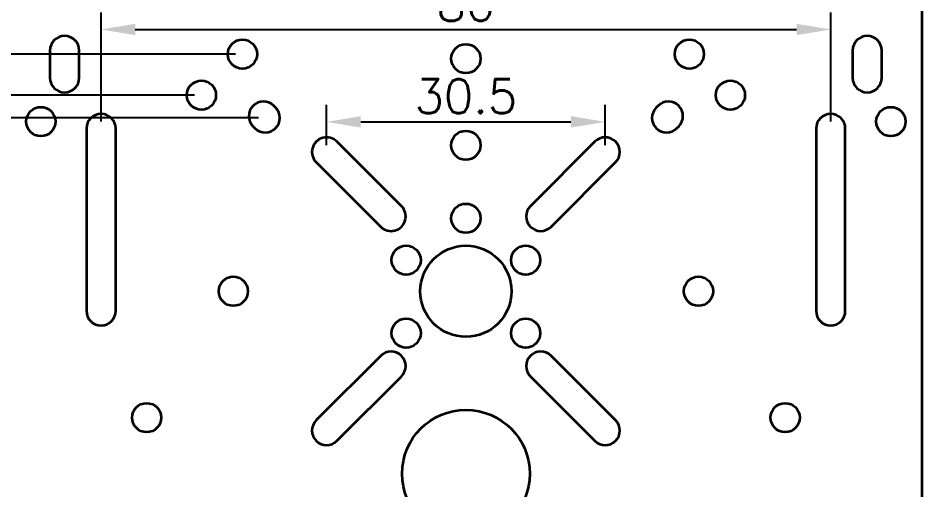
# Model space of a CAD drawing. Header units: millimetres. Extents: x 3171 to 3496, y 686 to 979.
# Drawn here: x 3237.2 to 3336.3, y 823.8 to 875.5 of the extents above; entities that cross this region are included whole.
import ezdxf

# ---------------------------------------------------------------- set-up
doc = ezdxf.new("R2010")
doc.units = ezdxf.units.MM
doc.header["$LTSCALE"] = 0.5
for name, color, linetype, lineweight in [('尺寸线', 3, 'Continuous', 13), ('波浪线', 3, 'Continuous', 18), ('粗实线', 7, 'Continuous', 35)]:
    doc.layers.add(name, color=color, linetype=linetype, lineweight=lineweight)
doc.styles.add('数字和字母', font='romans.shx')
doc.dimstyles.new('轮趣标注1比1', dxfattribs={"dimscale": 1.5, "dimtxt": 2.5, "dimasz": 2.5, "dimexe": 1.25, "dimexo": 0.5, "dimtad": 1, "dimdec": 1, "dimdsep": 46, "dimtxsty": '数字和字母', "dimcen": 2.5, "dimadec": 0, "dimazin": 2, "dimtfac": 1, "dimtmove": 0, "dimatfit": 3, "dimfxl": 1, "dimtolj": 1, "dimarcsym": 0})

# ---------------------------------------------------------------- blocks, each defined once
blk = doc.blocks.new('*D50')
at = {"layer": 'Defpoints', "color": 0}
for p in [(3246.29, 914.557), (3197.809, 770.557), (3241.29, 770.557)]:
    blk.add_point(p, dxfattribs=at)
at = {"layer": '波浪线', "color": 0, "lineweight": -2}
for p, q in [((3245.54, 914.557), (3195.934, 914.557)), ((3197.809, 910.807), (3197.809, 774.307)), ((3240.54, 770.557), (3195.934, 770.557))]:
    blk.add_line(p, q, dxfattribs=at)
at = {"layer": '波浪线', "color": 0}
for points in [[(3198.434, 910.807), (3197.184, 910.807), (3197.809, 914.557)], [(3197.184, 774.307), (3198.434, 774.307), (3197.809, 770.557)]]:
    blk.add_solid(points, dxfattribs=at)
at = {"layer": '波浪线', "color": 0, "insert": (3194.996, 842.557), "char_height": 3.75, "attachment_point": 5, "rotation": 90, "style": '数字和字母'}
blk.add_mtext('\\A1;144', dxfattribs=at)
blk = doc.blocks.new('*D53')
at = {"layer": 'Defpoints', "color": 0}
for p in [(3301.563, 864.126), (3271.016, 860.83), (3301.563, 860.831)]:
    blk.add_point(p, dxfattribs=at)
at = {"layer": '尺寸线', "color": 0, "lineweight": -2}
for p, q in [((3271.016, 861.58), (3271.016, 866.001)), ((3301.563, 861.581), (3301.563, 866.001)), ((3274.766, 864.126), (3297.813, 864.126))]:
    blk.add_line(p, q, dxfattribs=at)
at = {"layer": '尺寸线', "color": 0}
for points in [[(3274.766, 864.751), (3274.766, 863.501), (3271.016, 864.126)], [(3297.813, 863.501), (3297.813, 864.751), (3301.563, 864.126)]]:
    blk.add_solid(points, dxfattribs=at)
at = {"layer": '尺寸线', "color": 0, "insert": (3286.29, 866.939), "char_height": 3.75, "attachment_point": 5, "style": '数字和字母'}
blk.add_mtext('\\A1;30.5', dxfattribs=at)
blk = doc.blocks.new('*D54')
at = {"layer": 'Defpoints', "color": 0}
for p in [(3326.29, 874.255), (3246.29, 863.4), (3326.29, 863.4)]:
    blk.add_point(p, dxfattribs=at)
at = {"layer": '尺寸线', "color": 0, "lineweight": -2}
for p, q in [((3246.29, 864.15), (3246.29, 876.13)), ((3326.29, 864.15), (3326.29, 876.13)), ((3250.04, 874.255), (3322.54, 874.255))]:
    blk.add_line(p, q, dxfattribs=at)
at = {"layer": '尺寸线', "color": 0}
for points in [[(3250.04, 874.88), (3250.04, 873.63), (3246.29, 874.255)], [(3322.54, 873.63), (3322.54, 874.88), (3326.29, 874.255)]]:
    blk.add_solid(points, dxfattribs=at)
at = {"layer": '尺寸线', "color": 0, "insert": (3286.29, 877.068), "char_height": 3.75, "attachment_point": 5, "style": '数字和字母'}
blk.add_mtext('\\A1;80', dxfattribs=at)
blk = doc.blocks.new('*D55')
at = {"layer": 'Defpoints', "color": 0}
for p in [(3264.29, 864.557), (3231.086, 820.557), (3264.29, 820.557)]:
    blk.add_point(p, dxfattribs=at)
at = {"layer": '尺寸线', "color": 0, "lineweight": -2}
for p, q in [((3263.54, 864.557), (3229.211, 864.557)), ((3231.086, 860.807), (3231.086, 824.307)), ((3263.54, 820.557), (3229.211, 820.557))]:
    blk.add_line(p, q, dxfattribs=at)
at = {"layer": '尺寸线', "color": 0}
for points in [[(3231.711, 860.807), (3230.461, 860.807), (3231.086, 864.557)], [(3230.461, 824.307), (3231.711, 824.307), (3231.086, 820.557)]]:
    blk.add_solid(points, dxfattribs=at)
at = {"layer": '尺寸线', "color": 0, "insert": (3228.273, 842.557), "char_height": 3.75, "attachment_point": 5, "rotation": 90, "style": '数字和字母'}
blk.add_mtext('\\A1;44', dxfattribs=at)
blk = doc.blocks.new('*D56')
at = {"layer": 'Defpoints', "color": 0}
for p in [(3257.29, 867.057), (3224.141, 818.057), (3257.29, 818.057)]:
    blk.add_point(p, dxfattribs=at)
at = {"layer": '尺寸线', "color": 0, "lineweight": -2}
for p, q in [((3256.54, 867.057), (3222.266, 867.057)), ((3224.141, 863.307), (3224.141, 821.807)), ((3256.54, 818.057), (3222.266, 818.057))]:
    blk.add_line(p, q, dxfattribs=at)
at = {"layer": '尺寸线', "color": 0}
for points in [[(3224.766, 863.307), (3223.516, 863.307), (3224.141, 867.057)], [(3223.516, 821.807), (3224.766, 821.807), (3224.141, 818.057)]]:
    blk.add_solid(points, dxfattribs=at)
at = {"layer": '尺寸线', "color": 0, "insert": (3221.329, 842.557), "char_height": 3.75, "attachment_point": 5, "rotation": 90, "style": '数字和字母'}
blk.add_mtext('\\A1;49', dxfattribs=at)
blk = doc.blocks.new('*D57')
at = {"layer": 'Defpoints', "color": 0}
for p in [(3261.79, 871.557), (3217.178, 813.557), (3261.79, 813.557)]:
    blk.add_point(p, dxfattribs=at)
at = {"layer": '尺寸线', "color": 0, "lineweight": -2}
for p, q in [((3261.04, 871.557), (3215.303, 871.557)), ((3217.178, 867.807), (3217.178, 817.307)), ((3261.04, 813.557), (3215.303, 813.557))]:
    blk.add_line(p, q, dxfattribs=at)
at = {"layer": '尺寸线', "color": 0}
for points in [[(3217.803, 867.807), (3216.553, 867.807), (3217.178, 871.557)], [(3216.553, 817.307), (3217.803, 817.307), (3217.178, 813.557)]]:
    blk.add_solid(points, dxfattribs=at)
at = {"layer": '尺寸线', "color": 0, "insert": (3214.365, 842.557), "char_height": 3.75, "attachment_point": 5, "rotation": 90, "style": '数字和字母'}
blk.add_mtext('\\A1;58', dxfattribs=at)
blk = doc.blocks.new('*D59')
at = {"layer": 'Defpoints', "color": 0}
for p in [(3208.1, 879.057), (3240.79, 879.057), (3264.29, 820.557)]:
    blk.add_point(p, dxfattribs=at)
at = {"layer": '尺寸线', "color": 0, "lineweight": -2}
for p, q in [((3240.04, 879.057), (3206.225, 879.057)), ((3208.1, 824.307), (3208.1, 875.307)), ((3263.54, 820.557), (3206.225, 820.557))]:
    blk.add_line(p, q, dxfattribs=at)
at = {"layer": '尺寸线', "color": 0}
for points in [[(3208.725, 875.307), (3207.475, 875.307), (3208.1, 879.057)], [(3207.475, 824.307), (3208.725, 824.307), (3208.1, 820.557)]]:
    blk.add_solid(points, dxfattribs=at)
at = {"layer": '尺寸线', "color": 0, "insert": (3205.287, 849.807), "char_height": 3.75, "attachment_point": 5, "rotation": 90, "style": '数字和字母'}
blk.add_mtext('\\A1;58.5', dxfattribs=at)

msp = doc.modelspace()

# ---------------------------------------------------------------- linework, layer by layer
at = {"layer": '粗实线'}
for p, q in [((3336.29, 904.557), (3336.29, 775.557)), ((3240.69, 871.957), (3240.69, 868.957)), ((3243.89, 868.957), (3243.89, 871.957)), ((3328.69, 871.957), (3328.69, 868.957)), ((3331.89, 868.957), (3331.89, 871.957)), ((3265.421, 865.688), (3265.221, 865.888)), ((3307.359, 865.888), (3307.159, 865.688)), ((3244.69, 863.4), (3244.69, 843.4)), ((3247.89, 843.4), (3247.89, 863.4)), ((3262.959, 863.626), (3263.159, 863.426)), ((3309.421, 863.426), (3309.621, 863.626)), ((3324.69, 863.4), (3324.69, 843.4)), ((3327.89, 843.4), (3327.89, 863.4)), ((3279.219, 854.891), (3272.148, 861.962)), ((3300.432, 861.962), (3293.361, 854.891)), ((3269.885, 859.699), (3276.956, 852.628)), ((3295.623, 852.628), (3302.695, 859.699)), ((3276.956, 838.486), (3269.885, 831.415)), ((3302.695, 831.415), (3295.624, 838.486)), ((3272.147, 829.152), (3279.219, 836.223)), ((3293.361, 836.223), (3300.432, 829.152))]:
    msp.add_line(p, q, dxfattribs=at)
for centre, radius in [((3261.79, 871.557), 1.6), ((3310.79, 871.557), 1.6), ((3286.29, 871.057), 1.6), ((3257.29, 867.057), 1.6), ((3315.29, 867.057), 1.6), ((3239.69, 864.157), 1.6), ((3332.89, 864.157), 1.6), ((3286.29, 861.557), 1.6), ((3286.29, 853.557), 1.6), ((3279.737, 848.968), 1.6), ((3286.29, 845.557), 5), ((3292.843, 848.968), 1.6), ((3260.79, 845.557), 1.6), ((3311.79, 845.557), 1.6), ((3279.737, 840.968), 1.6), ((3292.843, 840.968), 1.6), ((3251.29, 831.699), 1.6), ((3286.29, 825.557), 7), ((3321.29, 831.699), 1.6)]:
    msp.add_circle(centre, radius, dxfattribs=at)
for centre, start, end in [((3242.29, 871.957), 0, 180), ((3330.29, 871.957), 0, 180), ((3242.29, 868.957), 180, 0), ((3330.29, 868.957), 180, 0), ((3264.09, 864.757), 45, 225), ((3308.49, 864.757), 315, 135), ((3264.29, 864.557), 225, 45), ((3308.29, 864.557), 135, 315), ((3246.29, 863.4), 0, 180), ((3326.29, 863.4), 0, 180), ((3271.016, 860.83), 44.99284, 225.00716), ((3301.563, 860.831), 315, 135), ((3278.088, 853.759), 224.99284, 45.00716), ((3294.492, 853.759), 135, 315), ((3246.29, 843.4), 180, 0), ((3326.29, 843.4), 180, 0), ((3278.087, 837.355), 315, 135), ((3294.492, 837.355), 45, 225), ((3271.016, 830.284), 135, 315), ((3301.563, 830.284), 225, 45)]:
    msp.add_arc(centre, 1.6, start, end, dxfattribs=at)

# ---------------------------------------------------------------- dimensions: what is measured, and where the dimension line sits
at = {"layer": '尺寸线'}
for base, p1, p2, picture, middle in [((3208.1, 879.057), (3264.29, 820.557), (3240.79, 879.057), '*D59', (3205.287, 849.807)), ((3217.178, 813.557), (3261.79, 871.557), (3261.79, 813.557), '*D57', (3214.365, 842.557)), ((3224.141, 818.057), (3257.29, 867.057), (3257.29, 818.057), '*D56', (3221.329, 842.557)), ((3231.086, 820.557), (3264.29, 864.557), (3264.29, 820.557), '*D55', (3228.273, 842.557))]:
    dim = msp.add_linear_dim(base=base, p1=p1, p2=p2, angle=90, dimstyle='轮趣标注1比1', dxfattribs=at)
    dim.commit()
    dim.dimension.update_dxf_attribs({"geometry": picture, "text_midpoint": middle})
for base, p1, p2, picture, middle in [((3326.29, 874.255), (3246.29, 863.4), (3326.29, 863.4), '*D54', (3286.29, 877.068)), ((3301.563, 864.126), (3271.016, 860.83), (3301.563, 860.831), '*D53', (3286.29, 866.939))]:
    dim = msp.add_linear_dim(base=base, p1=p1, p2=p2, dimstyle='轮趣标注1比1', dxfattribs=at)
    dim.commit()
    dim.dimension.update_dxf_attribs({"geometry": picture, "text_midpoint": middle})
at = {"layer": '波浪线'}
dim = msp.add_linear_dim(base=(3197.809, 770.557), p1=(3246.29, 914.557), p2=(3241.29, 770.557), angle=90, dimstyle='轮趣标注1比1', dxfattribs=at)
dim.commit()
dim.dimension.update_dxf_attribs({"geometry": '*D50', "text_midpoint": (3194.996, 842.557)})

doc.saveas('drawing.dxf')
